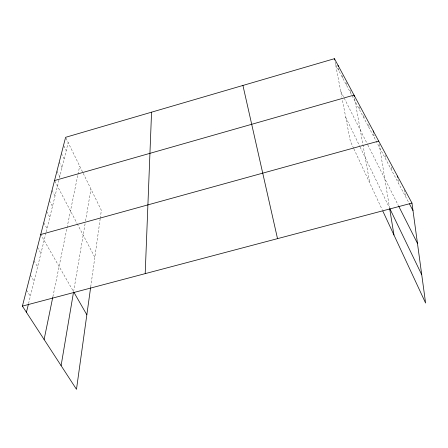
<?xml version="1.0" encoding="UTF-8"?>
<svg xmlns="http://www.w3.org/2000/svg" width="448" height="448" viewBox="0 0 448 448"><rect width="100%" height="100%" fill="white"/><g stroke="black" fill="none" stroke-linecap="round" stroke-linejoin="round"><path stroke-width="0.34" stroke-dasharray="2.24 1.68" d="M90.709 286.944L100.145 219.022M100.24 218.355L101.354 210.33L65.593 137.323M85.075 223.77L73.59 291.732L40.723 234.506M85.54 221.038L90.944 189.073M52.886 296.738L66.903 228.357M67.038 227.69L77.846 174.994M77.98 174.334L79.671 166.068M28.554 303.626L46.06 232.473M46.222 231.812L59.287 178.707M59.455 178.035L68.174 142.587M26.482 290.158L30.358 296.296M30.335 275.094L34.076 281.17M33.986 260.837L37.598 266.857M37.442 247.33L40.942 253.288M43.753 222.673L47.034 228.508M46.637 211.4L49.823 217.174M49.386 200.648L52.483 206.354M52.018 190.378L55.026 196.022M335.608 64.652L408.789 202.653M54.824 181.121L76.91 223.171M77.218 223.77L94.83 257.298M56.935 171.164L59.786 176.686M59.237 162.17L62.014 167.625M340.721 91.235L367.534 144.402M367.842 145.018L398.334 205.47M61.443 153.546L64.154 158.934M63.857 145.858L66.203 150.595M345.716 117.225L359.862 146.535M360.153 147.134L389.29 207.508M353.646 148.327L350.325 141.193L342.362 99.798M353.92 148.926L382.234 209.804M335.098 61.998L341.858 97.16M338.548 68.04L339.186 71.406M342.412 75.718L342.922 78.45M346.248 82.684L346.825 85.803M350.319 90.322L350.902 93.492M354.586 98.319L369.83 183.131M359.055 106.691L359.632 109.95M363.737 115.466L364.314 118.782M368.654 124.684L369.225 128.044M373.705 133.683L374.388 137.782M379.204 144.245L389.474 207.463M385.118 155.316L385.722 159.152M391.362 167.014L391.961 170.912M397.975 179.402L398.558 183.361M404.606 189.857L405.558 196.554"/><path stroke-width="0.67" d="M145.197 273.633L151.558 112.179M90.614 287.622L76.485 389.318L22.4 306.107L65.593 137.323L334.46 58.682L411.97 203.09L425.6 303.061L382.799 211.019M61.096 365.641L73.478 292.398M44.111 339.511L52.746 297.399M26.421 312.295L28.392 304.293M54.527 180.561L354.01 95.105L354.239 96.387M40.723 234.506L378.694 141.098M22.4 306.107L411.97 203.09M73.926 292.314L86.839 314.804M409.438 203.868L412.989 210.571M398.642 206.08L417.469 243.404M389.889 208.751L421.742 274.764M242.928 85.45L277.519 238.644M334.46 58.682L334.712 60.01M338.038 65.346L338.29 66.69M373.251 130.956L373.481 132.322M389.693 208.807L393.949 234.998M397.482 176.103L397.678 177.419"/></g></svg>
